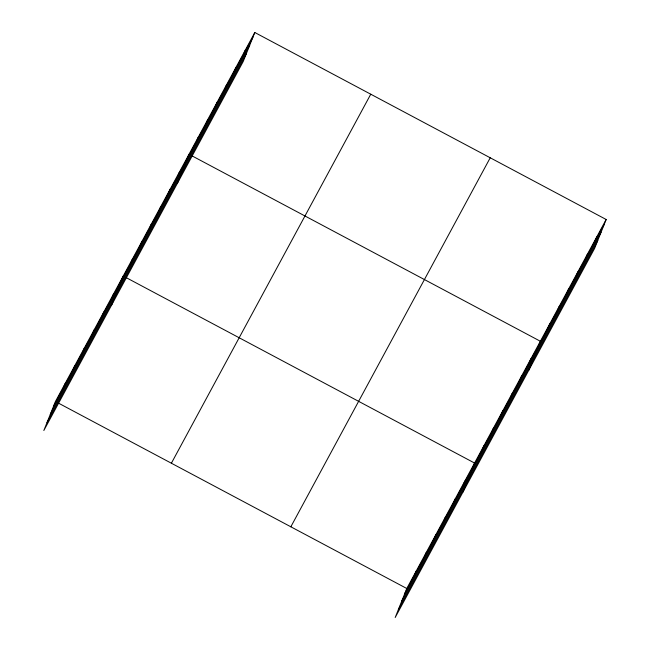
<?xml version="1.0" encoding="UTF-8"?>
<svg xmlns="http://www.w3.org/2000/svg" width="650" height="650" viewBox="0 0 650 650"><rect width="100%" height="100%" fill="white"/><g stroke="black" fill="none" stroke-linecap="round" stroke-linejoin="round"><path stroke-width="0.97" d="M63.172 388.448L65.114 383.589M72.857 370.524L74.799 365.666M82.542 352.601L84.484 347.742M92.227 334.677L94.169 329.818M101.912 316.753L103.854 311.894M111.589 298.829L113.539 293.971M111.621 305.045L123.216 276.047M130.674 263.51L132.616 258.651M140.075 246.114L142.017 241.256M149.476 228.719L151.418 223.86M158.876 211.315L160.818 206.464M168.277 193.919L170.219 189.069M177.678 176.524L179.619 171.673M177.418 183.268L189.012 154.278M196.471 141.732L198.412 136.874M205.871 124.337L207.813 119.478M215.272 106.941L217.214 102.082M224.672 89.546L226.614 84.687M234.073 72.15L236.015 67.291M243.474 54.754L245.416 49.896M254.808 32.5L243.214 61.498L43.834 430.511L55.429 401.513L254.808 32.5L606.166 219.489L594.571 248.487L395.192 617.5L406.786 588.502L606.166 219.489M414.529 575.437L416.471 570.578M424.214 557.513L426.156 552.654M433.899 539.589L435.841 534.731M443.584 521.666L445.526 516.807M453.261 503.742L455.203 498.883M462.946 485.818L464.888 480.968M462.979 492.034L474.573 463.044L125.856 277.452M482.032 450.499L483.974 445.64M491.433 433.103L493.374 428.244M500.833 415.707L502.775 410.849M510.234 398.312L512.176 393.453M519.634 380.916L521.576 376.058M529.027 363.521L530.969 358.662M528.775 370.264L540.369 341.266L191.653 155.675M547.828 328.729L549.77 323.871M557.229 311.334L559.171 306.475M566.629 293.93L568.571 289.079M576.03 276.534L577.972 271.684M585.431 259.139L587.372 254.288M594.823 241.743L596.765 236.893M53.487 406.372L252.866 37.359M50.302 414.334L249.681 45.321M47.019 422.541L246.399 53.527M171.381 463.223L370.76 94.209M290.834 526.801L490.222 157.787M404.844 593.361L604.224 224.347M401.659 601.323L601.039 232.318M398.377 609.538L597.756 240.524M58.061 402.911L406.786 588.502"/></g></svg>
